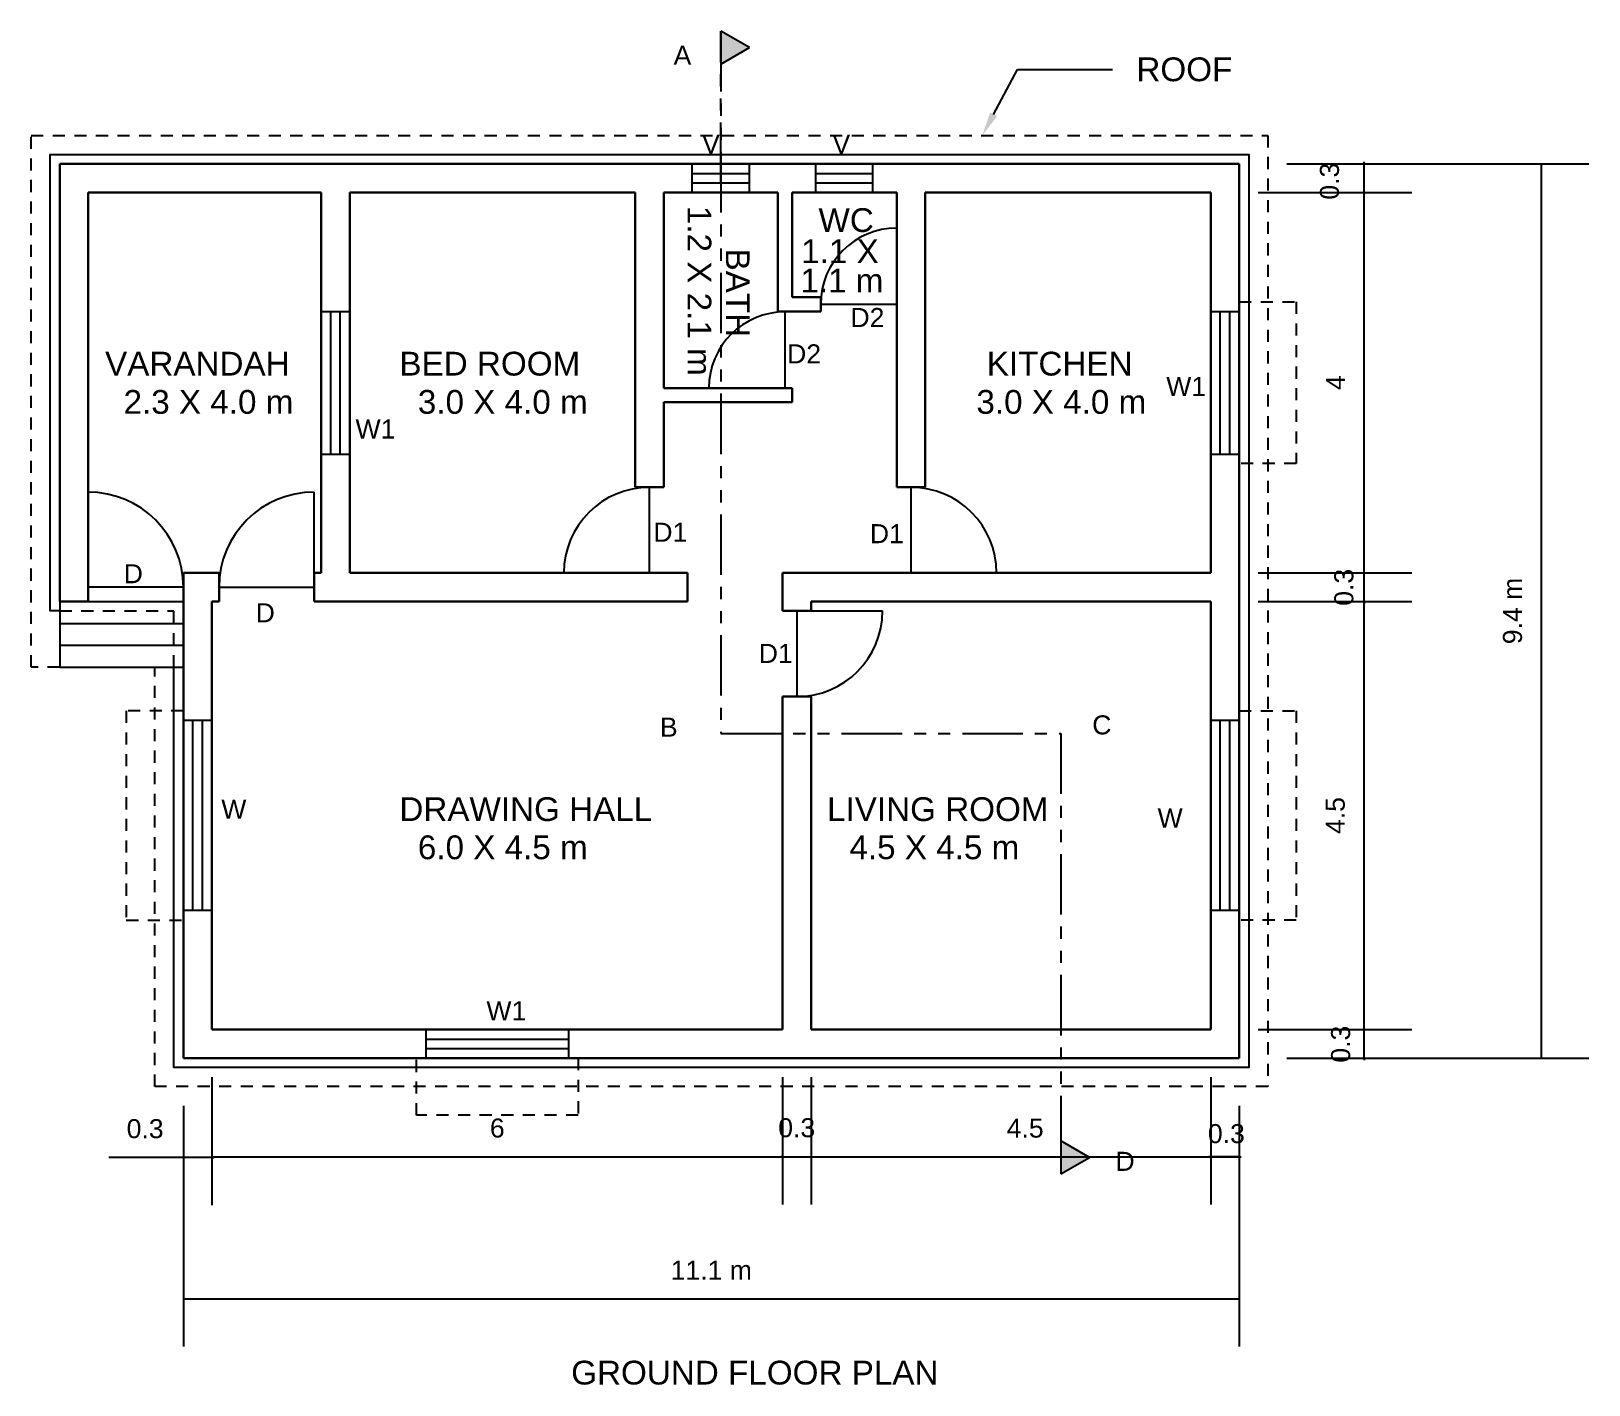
# Model space of a CAD drawing. Header units: millimetres. Extents: x 1138 to 2286, y 1989 to 3994.
# Drawn here: x 1138.32 to 1154.7, y 1989.11 to 2003.34 of the extents above; entities outside this region: 5.
import ezdxf
from ezdxf import colors
from ezdxf.entities.mleader import LeaderData, LeaderLine
from ezdxf.math import Vec2, Vec3

# ---------------------------------------------------------------- set-up
doc = ezdxf.new("R2010")
doc.units = ezdxf.units.MM
doc.header["$LTSCALE"] = 0.02
doc.linetypes.add('HIDDEN', pattern=[9.525, 6.35, -3.175])
doc.linetypes.add('PHANTOM', pattern=[63.5, 31.75, -6.35, 6.35, -6.35, 6.35, -6.35])
for name, color, linetype in [('Chajja', 71, 'HIDDEN'), ('DIM', 92, 'Continuous'), ('Door', 140, 'Continuous'), ('Plinth', 231, 'Continuous'), ('Plinth - H', 231, 'HIDDEN'), ('Roof - H', 21, 'HIDDEN'), ('Section', 161, 'PHANTOM'), ('Steps', 171, 'Continuous'), ('Text', 210, 'Continuous'), ('Window', 20, 'Continuous')]:
    doc.layers.add(name, color=color, linetype=linetype)
doc.layers.add('Wall', color=60, linetype='Continuous', lineweight=30)
doc.styles.get("Standard").update_dxf_attribs({"font": 'arial.ttf'})
doc.dimstyles.new('Hrishi', dxfattribs={"dimscale": 0, "dimtxt": 0.2, "dimasz": 0.01, "dimexe": 0.5, "dimexo": 0.5, "dimgap": 0.2, "dimtad": 1, "dimzin": 9, "dimdsep": 46, "dimtxsty": 'Standard', "dimcen": 2.5, "dimazin": 0, "dimtfac": 1, "dimtmove": 0, "dimatfit": 3, "dimfxl": 0.1, "dimarcsym": 0})

# ---------------------------------------------------------------- blocks, each defined once
blk = doc.blocks.new('*D3')
at = {"layer": 'Defpoints', "color": 0, "transparency": 16777216}
for p in [(1140.22, 1992.849), (1146.22, 1992.849), (1146.22, 1991.511)]:
    blk.add_point(p, dxfattribs=at)
at = {"layer": 'DIM', "color": 0, "lineweight": -2, "transparency": 16777216}
for p, q in [((1140.22, 1992.349), (1140.22, 1991.011)), ((1146.22, 1992.349), (1146.22, 1991.011)), ((1140.23, 1991.511), (1146.21, 1991.511))]:
    blk.add_line(p, q, dxfattribs=at)
at = {"layer": 'DIM', "color": 0, "transparency": 16777216}
for points in [[(1140.23, 1991.512), (1140.23, 1991.509), (1140.22, 1991.511)], [(1146.21, 1991.512), (1146.21, 1991.509), (1146.22, 1991.511)]]:
    blk.add_solid(points, dxfattribs=at)
at = {"layer": 'DIM', "color": 0, "transparency": 16777216, "insert": (1143.22, 1991.813), "char_height": 0.2, "attachment_point": 5}
blk.add_mtext('6', dxfattribs=at)
blk = doc.blocks.new('*D4')
at = {"layer": 'Defpoints', "color": 0, "transparency": 16777216}
for p in [(1146.22, 1992.849), (1146.52, 1992.849), (1146.52, 1991.511)]:
    blk.add_point(p, dxfattribs=at)
at = {"layer": 'DIM', "color": 0, "lineweight": -2, "transparency": 16777216}
for p, q in [((1146.22, 1992.349), (1146.22, 1991.011)), ((1146.52, 1992.349), (1146.52, 1991.011)), ((1146.21, 1991.511), (1146.2, 1991.511)), ((1146.22, 1991.511), (1146.52, 1991.511)), ((1146.53, 1991.511), (1146.54, 1991.511))]:
    blk.add_line(p, q, dxfattribs=at)
at = {"layer": 'DIM', "color": 0, "transparency": 16777216}
for points in [[(1146.21, 1991.512), (1146.21, 1991.509), (1146.22, 1991.511)], [(1146.53, 1991.512), (1146.53, 1991.509), (1146.52, 1991.511)]]:
    blk.add_solid(points, dxfattribs=at)
at = {"layer": 'DIM', "color": 0, "transparency": 16777216, "insert": (1146.368, 1991.816), "char_height": 0.2, "attachment_point": 5}
blk.add_mtext('0.3', dxfattribs=at)
blk = doc.blocks.new('*D5')
at = {"layer": 'Defpoints', "color": 0, "transparency": 16777216}
for p in [(1146.52, 1992.849), (1151.02, 1992.549), (1151.02, 1991.511)]:
    blk.add_point(p, dxfattribs=at)
at = {"layer": 'DIM', "color": 0, "lineweight": -2, "transparency": 16777216}
for p, q in [((1146.52, 1992.349), (1146.52, 1991.011)), ((1151.02, 1992.049), (1151.02, 1991.011)), ((1146.53, 1991.511), (1151.01, 1991.511))]:
    blk.add_line(p, q, dxfattribs=at)
at = {"layer": 'DIM', "color": 0, "transparency": 16777216}
for points in [[(1146.53, 1991.512), (1146.53, 1991.509), (1146.52, 1991.511)], [(1151.01, 1991.512), (1151.01, 1991.509), (1151.02, 1991.511)]]:
    blk.add_solid(points, dxfattribs=at)
at = {"layer": 'DIM', "color": 0, "transparency": 16777216, "insert": (1148.77, 1991.812), "char_height": 0.2, "attachment_point": 5}
blk.add_mtext('4.5', dxfattribs=at)
blk = doc.blocks.new('*D6')
at = {"layer": 'Defpoints', "color": 0, "transparency": 16777216}
for p in [(1150.72, 1992.849), (1151.02, 1992.549), (1150.72, 1991.511)]:
    blk.add_point(p, dxfattribs=at)
at = {"layer": 'DIM', "color": 0, "lineweight": -2, "transparency": 16777216}
for p, q in [((1150.72, 1992.349), (1150.72, 1991.011)), ((1151.02, 1992.049), (1151.02, 1991.011)), ((1150.71, 1991.511), (1150.7, 1991.511)), ((1151.02, 1991.511), (1150.72, 1991.511)), ((1151.03, 1991.511), (1151.04, 1991.511))]:
    blk.add_line(p, q, dxfattribs=at)
at = {"layer": 'DIM', "color": 0, "transparency": 16777216}
for points in [[(1150.71, 1991.512), (1150.71, 1991.509), (1150.72, 1991.511)], [(1151.03, 1991.512), (1151.03, 1991.509), (1151.02, 1991.511)]]:
    blk.add_solid(points, dxfattribs=at)
at = {"layer": 'DIM', "color": 0, "transparency": 16777216, "insert": (1150.885, 1991.754), "char_height": 0.2, "attachment_point": 5}
blk.add_mtext('0.3', dxfattribs=at)
blk = doc.blocks.new('*D7')
at = {"layer": 'Defpoints', "color": 0, "transparency": 16777216}
for p in [(1140.22, 1992.849), (1139.92, 1992.549), (1139.92, 1991.503)]:
    blk.add_point(p, dxfattribs=at)
at = {"layer": 'DIM', "color": 0, "lineweight": -2, "transparency": 16777216}
for p, q in [((1140.22, 1992.349), (1140.22, 1991.003)), ((1139.92, 1992.049), (1139.92, 1991.003)), ((1139.91, 1991.503), (1139.136, 1991.503)), ((1140.22, 1991.503), (1139.92, 1991.503)), ((1140.23, 1991.503), (1140.24, 1991.503))]:
    blk.add_line(p, q, dxfattribs=at)
at = {"layer": 'DIM', "color": 0, "transparency": 16777216}
for points in [[(1139.91, 1991.505), (1139.91, 1991.502), (1139.92, 1991.503)], [(1140.23, 1991.505), (1140.23, 1991.502), (1140.22, 1991.503)]]:
    blk.add_solid(points, dxfattribs=at)
at = {"layer": 'DIM', "color": 0, "transparency": 16777216, "insert": (1139.518, 1991.806), "char_height": 0.2, "attachment_point": 5}
blk.add_mtext('0.3', dxfattribs=at)
blk = doc.blocks.new('*D8')
at = {"layer": 'Defpoints', "color": 0, "transparency": 16777216}
for p in [(1139.92, 1992.549), (1151.02, 1992.549), (1151.02, 1990.019)]:
    blk.add_point(p, dxfattribs=at)
at = {"layer": 'DIM', "color": 0, "lineweight": -2, "transparency": 16777216}
for p, q in [((1139.92, 1992.049), (1139.92, 1989.519)), ((1151.02, 1992.049), (1151.02, 1989.519)), ((1139.93, 1990.019), (1151.01, 1990.019))]:
    blk.add_line(p, q, dxfattribs=at)
at = {"layer": 'DIM', "color": 0, "transparency": 16777216}
for points in [[(1139.93, 1990.021), (1139.93, 1990.018), (1139.92, 1990.019)], [(1151.01, 1990.021), (1151.01, 1990.018), (1151.02, 1990.019)]]:
    blk.add_solid(points, dxfattribs=at)
at = {"layer": 'DIM', "color": 0, "transparency": 16777216, "insert": (1145.47, 1990.32), "char_height": 0.2, "attachment_point": 5}
blk.add_mtext('11.1 m', dxfattribs=at)
blk = doc.blocks.new('*D9')
at = {"layer": 'Defpoints', "color": 0, "transparency": 16777216}
for p in [(1150.72, 1992.849), (1152.333, 1992.849), (1151.02, 1992.549)]:
    blk.add_point(p, dxfattribs=at)
at = {"layer": 'DIM', "color": 0, "lineweight": -2, "transparency": 16777216}
for p, q in [((1151.22, 1992.849), (1152.833, 1992.849)), ((1152.333, 1992.859), (1152.333, 1992.869)), ((1152.333, 1992.549), (1152.333, 1992.849)), ((1151.52, 1992.549), (1152.833, 1992.549)), ((1152.333, 1992.539), (1152.333, 1992.529))]:
    blk.add_line(p, q, dxfattribs=at)
at = {"layer": 'DIM', "color": 0, "transparency": 16777216}
for points in [[(1152.331, 1992.859), (1152.335, 1992.859), (1152.333, 1992.849)], [(1152.331, 1992.539), (1152.335, 1992.539), (1152.333, 1992.549)]]:
    blk.add_solid(points, dxfattribs=at)
at = {"layer": 'DIM', "color": 0, "transparency": 16777216, "insert": (1152.087, 1992.695), "char_height": 0.2, "attachment_point": 5, "rotation": 90}
blk.add_mtext('0.3', dxfattribs=at)
blk = doc.blocks.new('*D10')
at = {"layer": 'Defpoints', "color": 0, "transparency": 16777216}
for p in [(1150.72, 1997.349), (1152.333, 1997.349), (1150.72, 1992.849)]:
    blk.add_point(p, dxfattribs=at)
at = {"layer": 'DIM', "color": 0, "lineweight": -2, "transparency": 16777216}
for p, q in [((1151.22, 1997.349), (1152.833, 1997.349)), ((1152.333, 1992.859), (1152.333, 1997.339)), ((1151.22, 1992.849), (1152.833, 1992.849))]:
    blk.add_line(p, q, dxfattribs=at)
at = {"layer": 'DIM', "color": 0, "transparency": 16777216}
for points in [[(1152.331, 1997.339), (1152.335, 1997.339), (1152.333, 1997.349)], [(1152.331, 1992.859), (1152.335, 1992.859), (1152.333, 1992.849)]]:
    blk.add_solid(points, dxfattribs=at)
at = {"layer": 'DIM', "color": 0, "transparency": 16777216, "insert": (1152.031, 1995.099), "char_height": 0.2, "attachment_point": 5, "rotation": 90}
blk.add_mtext('4.5', dxfattribs=at)
blk = doc.blocks.new('*D11')
at = {"layer": 'Defpoints', "color": 0, "transparency": 16777216}
for p in [(1150.72, 1997.649), (1152.333, 1997.649), (1150.72, 1997.349)]:
    blk.add_point(p, dxfattribs=at)
at = {"layer": 'DIM', "color": 0, "lineweight": -2, "transparency": 16777216}
for p, q in [((1151.22, 1997.649), (1152.833, 1997.649)), ((1152.333, 1997.659), (1152.333, 1997.669)), ((1152.333, 1997.349), (1152.333, 1997.649)), ((1151.22, 1997.349), (1152.833, 1997.349)), ((1152.333, 1997.339), (1152.333, 1997.329))]:
    blk.add_line(p, q, dxfattribs=at)
at = {"layer": 'DIM', "color": 0, "transparency": 16777216}
for points in [[(1152.331, 1997.659), (1152.335, 1997.659), (1152.333, 1997.649)], [(1152.331, 1997.339), (1152.335, 1997.339), (1152.333, 1997.349)]]:
    blk.add_solid(points, dxfattribs=at)
at = {"layer": 'DIM', "color": 0, "transparency": 16777216, "insert": (1152.121, 1997.498), "char_height": 0.2, "attachment_point": 5, "rotation": 90}
blk.add_mtext('0.3', dxfattribs=at)
blk = doc.blocks.new('*D12')
at = {"layer": 'Defpoints', "color": 0, "transparency": 16777216}
for p in [(1150.72, 2001.649), (1152.333, 2001.649), (1150.72, 1997.649)]:
    blk.add_point(p, dxfattribs=at)
at = {"layer": 'DIM', "color": 0, "lineweight": -2, "transparency": 16777216}
for p, q in [((1151.22, 2001.649), (1152.833, 2001.649)), ((1152.333, 1997.659), (1152.333, 2001.639)), ((1151.22, 1997.649), (1152.833, 1997.649))]:
    blk.add_line(p, q, dxfattribs=at)
at = {"layer": 'DIM', "color": 0, "transparency": 16777216}
for points in [[(1152.331, 2001.639), (1152.335, 2001.639), (1152.333, 2001.649)], [(1152.331, 1997.659), (1152.335, 1997.659), (1152.333, 1997.649)]]:
    blk.add_solid(points, dxfattribs=at)
at = {"layer": 'DIM', "color": 0, "transparency": 16777216, "insert": (1152.033, 1999.649), "char_height": 0.2, "attachment_point": 5, "rotation": 90}
blk.add_mtext('4', dxfattribs=at)
blk = doc.blocks.new('*D13')
at = {"layer": 'Defpoints', "color": 0, "transparency": 16777216}
for p in [(1151.02, 2001.949), (1152.333, 2001.949), (1150.72, 2001.649)]:
    blk.add_point(p, dxfattribs=at)
at = {"layer": 'DIM', "color": 0, "lineweight": -2, "transparency": 16777216}
for p, q in [((1151.52, 2001.949), (1152.833, 2001.949)), ((1152.333, 2001.959), (1152.333, 2001.969)), ((1152.333, 2001.649), (1152.333, 2001.949)), ((1151.22, 2001.649), (1152.833, 2001.649)), ((1152.333, 2001.639), (1152.333, 2001.629))]:
    blk.add_line(p, q, dxfattribs=at)
at = {"layer": 'DIM', "color": 0, "transparency": 16777216}
for points in [[(1152.331, 2001.959), (1152.335, 2001.959), (1152.333, 2001.949)], [(1152.331, 2001.639), (1152.335, 2001.639), (1152.333, 2001.649)]]:
    blk.add_solid(points, dxfattribs=at)
at = {"layer": 'DIM', "color": 0, "transparency": 16777216, "insert": (1151.97, 2001.767), "char_height": 0.2, "attachment_point": 5, "rotation": 90}
blk.add_mtext('0.3', dxfattribs=at)
blk = doc.blocks.new('*D15')
at = {"layer": 'Defpoints', "color": 0, "transparency": 16777216}
for p in [(1151.02, 2001.949), (1151.02, 1992.549), (1154.196, 1992.549)]:
    blk.add_point(p, dxfattribs=at)
at = {"layer": 'DIM', "color": 0, "lineweight": -2, "transparency": 16777216}
for p, q in [((1151.52, 2001.949), (1154.696, 2001.949)), ((1154.196, 2001.939), (1154.196, 1992.559)), ((1151.52, 1992.549), (1154.696, 1992.549))]:
    blk.add_line(p, q, dxfattribs=at)
at = {"layer": 'DIM', "color": 0, "transparency": 16777216}
for points in [[(1154.194, 2001.939), (1154.197, 2001.939), (1154.196, 2001.949)], [(1154.194, 1992.559), (1154.197, 1992.559), (1154.196, 1992.549)]]:
    blk.add_solid(points, dxfattribs=at)
at = {"layer": 'DIM', "color": 0, "transparency": 16777216, "insert": (1153.894, 1997.249), "char_height": 0.2, "attachment_point": 5, "rotation": 90}
blk.add_mtext('9.4 m', dxfattribs=at)

msp = doc.modelspace()

# ---------------------------------------------------------------- hatches: boundary and pattern name
at = {"layer": 'Section'}
h = msp.add_hatch(color=256, dxfattribs=at)
h.dxf.hatch_style = 1
h.paths.add_polyline_path([(1145.87, 2003.171), (1145.57, 2003.344), (1145.57, 2002.998)])
h = msp.add_hatch(color=256, dxfattribs=at)
h.dxf.hatch_style = 1
h.paths.add_polyline_path([(1149.445, 1991.505), (1149.145, 1991.678), (1149.145, 1991.332)])

# ---------------------------------------------------------------- linework, layer by layer
at = {"layer": 'Chajja'}
for p, q in [((1151.02, 2000.399), (1151.02, 2000.499)), ((1151.02, 2000.499), (1151.62, 2000.499)), ((1151.62, 2000.499), (1151.62, 1998.799)), ((1151.02, 1998.899), (1151.02, 1998.799)), ((1151.62, 1998.799), (1151.02, 1998.799)), ((1139.92, 1996.199), (1139.32, 1996.199)), ((1139.32, 1996.199), (1139.32, 1993.999)), ((1151.02, 1996.099), (1151.02, 1996.199)), ((1151.02, 1996.199), (1151.62, 1996.199)), ((1151.62, 1996.199), (1151.62, 1993.999)), ((1139.32, 1993.999), (1139.92, 1993.999)), ((1151.62, 1993.999), (1151.02, 1993.999)), ((1142.37, 1991.949), (1142.37, 1992.549)), ((1144.07, 1992.549), (1144.07, 1991.949)), ((1144.07, 1991.949), (1142.37, 1991.949))]:
    msp.add_line(p, q, dxfattribs=at)
at = {"layer": 'Door'}
for p, q in [((1147.42, 2000.474), (1147.42, 2001.274)), ((1146.62, 2000.474), (1147.42, 2000.474)), ((1146.245, 1999.593), (1146.245, 2000.393)), ((1145.445, 1999.593), (1146.245, 1999.593)), ((1138.92, 1997.499), (1138.92, 1998.499)), ((1141.295, 1997.499), (1141.295, 1998.499)), ((1144.82, 1997.649), (1144.82, 1998.549)), ((1147.57, 1997.649), (1147.57, 1998.549)), ((1144.82, 1997.649), (1143.92, 1997.649)), ((1147.57, 1997.649), (1148.47, 1997.649)), ((1139.92, 1997.499), (1138.92, 1997.499)), ((1140.295, 1997.499), (1141.295, 1997.499)), ((1146.37, 1997.249), (1146.37, 1996.349)), ((1146.37, 1997.249), (1147.27, 1997.249))]:
    msp.add_line(p, q, dxfattribs=at)
for centre, radius, start, end in [((1147.358, 2000.431), 0.8, 122.3053, 122.3053), ((1147.42, 2000.474), 0.8, 90, 180), ((1146.245, 1999.593), 0.8, 90, 180), ((1138.92, 1997.499), 1, 0, 90), ((1141.295, 1997.499), 1, 90, 180), ((1144.82, 1997.649), 0.9, 90, 180), ((1147.57, 1997.649), 0.9, 0, 90), ((1146.37, 1997.249), 0.9, 270, 0)]:
    msp.add_arc(centre, radius, start, end, dxfattribs=at)
at = {"layer": 'Plinth'}
msp.add_lwpolyline([(1138.62, 1997.249), (1138.52, 1997.249), (1138.52, 2002.049), (1151.12, 2002.049), (1151.12, 1992.449), (1139.82, 1992.449), (1139.82, 1996.659)], dxfattribs=at)
at = {"layer": 'Plinth - H'}
for p, q in [((1138.62, 1997.249), (1139.82, 1997.249)), ((1139.82, 1997.119), (1139.82, 1997.249)), ((1139.82, 1996.889), (1139.82, 1997.119)), ((1139.82, 1996.659), (1139.82, 1996.889))]:
    msp.add_line(p, q, dxfattribs=at)
at = {"layer": 'Roof - H'}
msp.add_line((1151.02, 2000.399), (1151.02, 2000.399), dxfattribs=at)
msp.add_line((1151.02, 2000.399), (1151.02, 2000.399), dxfattribs=at)
msp.add_lwpolyline([(1138.62, 1996.659), (1138.32, 1996.659), (1138.32, 2002.249), (1151.32, 2002.249), (1151.32, 1992.249), (1139.62, 1992.249), (1139.62, 1996.659)], dxfattribs=at)
at = {"layer": 'Section'}
for p, q in [((1145.57, 2001.749), (1145.57, 2003.344)), ((1145.57, 2003.344), (1145.57, 1995.963)), ((1145.57, 1995.963), (1149.145, 1995.963)), ((1149.145, 1995.963), (1149.145, 1991.332))]:
    msp.add_line(p, q, dxfattribs=at)
for points in [[(1145.57, 2003.344), (1145.57, 2002.998), (1145.87, 2003.171)], [(1149.145, 1991.678), (1149.145, 1991.332), (1149.445, 1991.505)]]:
    msp.add_lwpolyline(points, close=True, dxfattribs=at)
at = {"layer": 'Steps'}
for p, q in [((1138.62, 1997.349), (1139.92, 1997.349)), ((1138.62, 1997.349), (1138.62, 1996.659)), ((1138.62, 1997.119), (1139.92, 1997.119)), ((1138.62, 1996.889), (1139.92, 1996.889)), ((1138.62, 1996.659), (1139.92, 1996.659))]:
    msp.add_line(p, q, dxfattribs=at)
at = {"layer": 'Wall'}
for p, q in [((1138.62, 1997.349), (1138.62, 2001.949)), ((1138.62, 2001.949), (1151.02, 2001.949)), ((1151.02, 1997.649), (1151.02, 2001.949)), ((1138.92, 1997.349), (1138.92, 2001.649)), ((1138.92, 2001.649), (1141.37, 2001.649)), ((1141.37, 1997.649), (1141.37, 2001.649)), ((1141.67, 1997.649), (1141.67, 2001.649)), ((1141.67, 2001.649), (1144.67, 2001.649)), ((1144.67, 1998.549), (1144.67, 2001.649)), ((1144.97, 2001.649), (1146.17, 2001.649)), ((1144.97, 1999.593), (1144.97, 2001.649)), ((1146.17, 2000.399), (1146.17, 2001.649)), ((1146.32, 2000.549), (1146.32, 2001.649)), ((1146.32, 2001.649), (1147.42, 2001.649)), ((1147.42, 1998.549), (1147.42, 2001.649)), ((1147.72, 1998.549), (1147.72, 2001.649)), ((1147.72, 2001.649), (1150.72, 2001.649)), ((1150.72, 1997.649), (1150.72, 2001.649)), ((1146.32, 2000.549), (1146.62, 2000.549)), ((1146.62, 2000.399), (1146.62, 2000.549)), ((1146.17, 2000.399), (1146.62, 2000.399)), ((1144.97, 1999.593), (1146.32, 1999.593)), ((1146.32, 1999.443), (1146.32, 1999.593)), ((1144.97, 1998.549), (1144.97, 1999.443)), ((1144.97, 1999.443), (1146.32, 1999.443)), ((1144.67, 1998.549), (1144.97, 1998.549)), ((1147.42, 1998.549), (1147.72, 1998.549)), ((1139.92, 1992.549), (1139.92, 1997.649)), ((1139.92, 1997.649), (1140.295, 1997.649)), ((1140.295, 1997.649), (1140.295, 1997.349)), ((1141.295, 1997.649), (1141.295, 1997.349)), ((1141.295, 1997.649), (1141.37, 1997.649)), ((1141.67, 1997.649), (1145.22, 1997.649)), ((1145.22, 1997.349), (1145.22, 1997.649)), ((1146.22, 1997.249), (1146.22, 1997.649)), ((1146.22, 1997.649), (1150.72, 1997.649)), ((1151.02, 1992.549), (1151.02, 1997.649)), ((1138.62, 1997.349), (1138.92, 1997.349)), ((1140.22, 1992.849), (1140.22, 1997.349)), ((1140.22, 1997.349), (1140.295, 1997.349)), ((1141.295, 1997.349), (1145.22, 1997.349)), ((1146.52, 1997.249), (1146.22, 1997.249)), ((1146.52, 1997.249), (1146.52, 1997.349)), ((1146.52, 1997.349), (1150.72, 1997.349)), ((1150.72, 1992.849), (1150.72, 1997.349)), ((1146.22, 1992.849), (1146.22, 1996.349)), ((1146.52, 1996.349), (1146.22, 1996.349)), ((1146.52, 1992.849), (1146.52, 1996.349)), ((1140.22, 1992.849), (1146.22, 1992.849)), ((1146.52, 1992.849), (1150.72, 1992.849)), ((1139.92, 1992.549), (1151.02, 1992.549))]:
    msp.add_line(p, q, dxfattribs=at)
at = {"layer": 'Window'}
for p, q in [((2286.04, 3990.148), (2286.34, 3990.148)), ((2286.14, 3988.648), (2286.14, 3990.148)), ((2286.24, 3988.648), (2286.24, 3990.148)), ((2286.04, 3988.648), (2286.34, 3988.648)), ((1145.27, 2001.649), (1145.27, 2001.949)), ((1145.87, 2001.649), (1145.87, 2001.949)), ((1145.87, 2001.649), (1145.87, 2001.949)), ((1146.57, 2001.649), (1146.57, 2001.949)), ((1147.17, 2001.649), (1147.17, 2001.949)), ((1147.17, 2001.649), (1147.17, 2001.949)), ((1145.27, 2001.849), (1145.87, 2001.849)), ((1146.57, 2001.849), (1147.17, 2001.849)), ((1145.27, 2001.749), (1145.87, 2001.749)), ((1145.27, 2001.749), (1145.87, 2001.749)), ((1146.57, 2001.749), (1147.17, 2001.749)), ((1146.87, 2001.649), (1146.87, 2001.649)), ((1141.37, 2000.399), (1141.67, 2000.399)), ((1141.37, 2000.399), (1141.67, 2000.399)), ((1141.47, 1998.899), (1141.47, 2000.399)), ((1141.47, 1998.899), (1141.47, 2000.399)), ((1141.57, 1998.899), (1141.57, 2000.399)), ((1141.57, 1998.899), (1141.57, 2000.399)), ((1150.72, 2000.399), (1151.02, 2000.399)), ((1150.72, 2000.399), (1151.02, 2000.399)), ((1150.82, 1998.899), (1150.82, 2000.399)), ((1150.82, 1998.899), (1150.82, 2000.399)), ((1150.92, 1998.899), (1150.92, 2000.399)), ((1150.92, 1998.899), (1150.92, 2000.399)), ((1141.37, 1998.899), (1141.67, 1998.899)), ((1141.37, 1998.899), (1141.67, 1998.899)), ((1150.72, 1998.899), (1151.02, 1998.899)), ((1150.72, 1998.899), (1151.02, 1998.899)), ((1140.22, 1996.099), (1139.92, 1996.099)), ((1140.22, 1996.099), (1139.92, 1996.099)), ((1140.22, 1996.099), (1139.92, 1996.099)), ((1140.22, 1996.099), (1139.92, 1996.099)), ((1140.22, 1996.099), (1139.92, 1996.099)), ((1140.22, 1996.099), (1139.92, 1996.099)), ((1140.02, 1994.099), (1140.02, 1996.099)), ((1140.12, 1994.099), (1140.12, 1996.099)), ((1151.02, 1996.099), (1150.72, 1996.099)), ((1151.02, 1996.099), (1150.72, 1996.099)), ((1151.02, 1996.099), (1150.72, 1996.099)), ((1151.02, 1996.099), (1150.72, 1996.099)), ((1151.02, 1996.099), (1150.72, 1996.099)), ((1151.02, 1996.099), (1150.72, 1996.099)), ((1150.82, 1994.099), (1150.82, 1996.099)), ((1150.92, 1994.099), (1150.92, 1996.099)), ((1140.22, 1994.099), (1139.92, 1994.099)), ((1151.02, 1994.099), (1150.72, 1994.099)), ((1142.47, 1992.849), (1142.47, 1992.549)), ((1142.47, 1992.849), (1142.47, 1992.549)), ((1143.97, 1992.849), (1143.97, 1992.549)), ((1143.97, 1992.849), (1143.97, 1992.549)), ((1142.47, 1992.749), (1143.97, 1992.749)), ((1142.47, 1992.749), (1143.97, 1992.749)), ((1142.47, 1992.649), (1143.97, 1992.649)), ((1142.47, 1992.649), (1143.97, 1992.649))]:
    msp.add_line(p, q, dxfattribs=at)

# ---------------------------------------------------------------- texts
at = {"layer": 'Text'}
for s, height, p in [('D', 0.2, (2281.434, 3994.28)), ('A', 0.2, (1145.074, 2002.991)), ('V', 0.2, (1145.373, 2002.055)), ('V', 0.2, (1146.744, 2002.055)), ('WC', 0.25, (1146.597, 2001.233)), ('  1.1 X', 0.25, (1146.221, 2000.906)), ('  1.1 m ', 0.25, (1146.212, 2000.597)), ('D2', 0.2, (1146.933, 2000.234)), ('VARANDAH', 0.25, (1139.097, 1999.724)), ('BED ROOM', 0.25, (1142.191, 1999.724)), ('D2', 0.2, (1146.267, 1999.852)), ('KITCHEN', 0.25, (1148.366, 1999.724)), ('W1', 0.2, (1150.253, 1999.51)), ('  2.3 X 4.0 m', 0.25, (1139.097, 1999.322)), ('  3.0 X 4.0 m', 0.25, (1142.191, 1999.322)), ('  3.0 X 4.0 m', 0.25, (1148.063, 1999.322)), ('W1', 0.2, (1141.73, 1999.062)), ('D1', 0.2, (1144.861, 1997.977)), ('D1', 0.2, (1147.137, 1997.962)), ('D', 0.2, (1139.293, 1997.541)), ('D', 0.2, (1140.68, 1997.13)), ('D1', 0.2, (1145.969, 1996.703)), ('B', 0.2, (1144.93, 1995.928)), ('C', 0.2, (1149.475, 1995.952)), ('W', 0.2, (1140.319, 1995.066)), ('DRAWING HALL', 0.25, (1142.191, 1995.041)), ('LIVING ROOM', 0.25, (1146.687, 1995.041)), ('W', 0.2, (1150.162, 1994.973)), ('  6.0 X 4.5 m', 0.25, (1142.191, 1994.64)), ('  4.5 X 4.5 m', 0.25, (1146.728, 1994.64)), ('W1', 0.2, (1143.106, 1992.947)), ('D', 0.2, (1149.719, 1991.364)), ('GROUND FLOOR PLAN', 0.25, (1143.997, 1989.118))]:
    msp.add_text(s, height=height, dxfattribs=at).set_placement(p)
for s, p in [('  1.2 X 2.1 m', (1145.22, 2001.702)), ('BATH', (1145.623, 2001.059))]:
    msp.add_text(s, height=0.25, rotation=270, dxfattribs=at).set_placement(p)

# ---------------------------------------------------------------- dimensions: what is measured, and where the dimension line sits
at = {"layer": 'DIM'}
for base, p1, p2, picture, middle in [((1152.333, 2001.949), (1150.72, 2001.649), (1151.02, 2001.949), '*D13', (1151.97, 2001.767)), ((1152.333, 1997.649), (1150.72, 1997.349), (1150.72, 1997.649), '*D11', (1152.121, 1997.498)), ((1152.333, 1992.849), (1151.02, 1992.549), (1150.72, 1992.849), '*D9', (1152.087, 1992.695))]:
    dim = msp.add_linear_dim(base=base, p1=p1, p2=p2, angle=90, dimstyle='Hrishi', override={"dimtad": 3, "dimtmove": 2}, dxfattribs=at)
    dim.commit()
    dim.dimension.update_dxf_attribs({"geometry": picture, "text_midpoint": middle, "dimtype": 160})
dim = msp.add_linear_dim(base=(1154.196, 1992.549), p1=(1151.02, 2001.949), p2=(1151.02, 1992.549), angle=90, text='<> m', dimstyle='Hrishi', dxfattribs=at)
dim.commit()
dim.dimension.update_dxf_attribs({"geometry": '*D15', "text_midpoint": (1153.894, 1997.249)})
for base, p1, p2, picture, middle in [((1152.333, 2001.649), (1150.72, 1997.649), (1150.72, 2001.649), '*D12', (1152.033, 1999.649)), ((1152.333, 1997.349), (1150.72, 1992.849), (1150.72, 1997.349), '*D10', (1152.031, 1995.099))]:
    dim = msp.add_linear_dim(base=base, p1=p1, p2=p2, angle=90, dimstyle='Hrishi', override={"dimtad": 3}, dxfattribs=at)
    dim.commit()
    dim.dimension.update_dxf_attribs({"geometry": picture, "text_midpoint": middle})
for base, p1, p2, picture, middle in [((1139.92, 1991.503), (1140.22, 1992.849), (1139.92, 1992.549), '*D7', (1139.518, 1991.806)), ((1146.22, 1991.511), (1140.22, 1992.849), (1146.22, 1992.849), '*D3', (1143.22, 1991.813)), ((1151.02, 1991.511), (1146.52, 1992.849), (1151.02, 1992.549), '*D5', (1148.77, 1991.812))]:
    dim = msp.add_linear_dim(base=base, p1=p1, p2=p2, dimstyle='Hrishi', dxfattribs=at)
    dim.commit()
    dim.dimension.update_dxf_attribs({"geometry": picture, "text_midpoint": middle})
for base, p1, p2, picture, middle in [((1146.52, 1991.511), (1146.22, 1992.849), (1146.52, 1992.849), '*D4', (1146.368, 1991.816)), ((1150.72, 1991.511), (1151.02, 1992.549), (1150.72, 1992.849), '*D6', (1150.885, 1991.754))]:
    dim = msp.add_linear_dim(base=base, p1=p1, p2=p2, dimstyle='Hrishi', override={"dimtad": 3, "dimtmove": 2}, dxfattribs=at)
    dim.commit()
    dim.dimension.update_dxf_attribs({"geometry": picture, "text_midpoint": middle, "dimtype": 160})
dim = msp.add_linear_dim(base=(1151.02, 1990.019), p1=(1139.92, 1992.549), p2=(1151.02, 1992.549), text='<> m', dimstyle='Hrishi', dxfattribs=at)
dim.commit()
dim.dimension.update_dxf_attribs({"geometry": '*D8', "text_midpoint": (1145.47, 1990.32)})

# ---------------------------------------------------------------- leaders
ml = msp.add_multileader_mtext('Standard', dxfattribs=at)
ml.set_content('ROOF', color=256)
ml.set_leader_properties()
ml.build(insert=Vec2(0, 0))
ml.multileader.update_dxf_attribs({"dogleg_length": 1, "arrow_head_size": 0.25})
ctx = ml.context
ctx.base_point, ctx.char_height, ctx.arrow_head_size, ctx.landing_gap_size, ctx.plane_origin = Vec3(1149.689, 2002.941), 0.25, 0.25, 0.25, Vec3(1148.32, 2002.249)
notes = []
notes.append((ctx, [(0, (1, 1, 0), (1148.689, 2002.941), (1, 0), 1, [(0, [(1148.32, 2002.249)], 0, [])])]))
ctx.mtext.insert, ctx.mtext.flow_direction = Vec3(1149.939, 2003.068), 5
for ctx, leaders in notes:
    for number, flags, end, landing, length, lines in leaders:
        leader = LeaderData()
        leader.index, (leader.has_last_leader_line, leader.has_dogleg_vector, leader.attachment_direction) = number, flags
        leader.last_leader_point, leader.dogleg_vector, leader.dogleg_length = Vec3(end), Vec3(landing), length
        for number, points, colour, breaks in lines:
            line = LeaderLine()
            line.index, line.vertices, line.color, line.breaks = number, Vec3.list(points), colors.encode_raw_color(colour), breaks
            leader.lines.append(line)
        ctx.leaders.append(leader)

doc.saveas('drawing.dxf')
